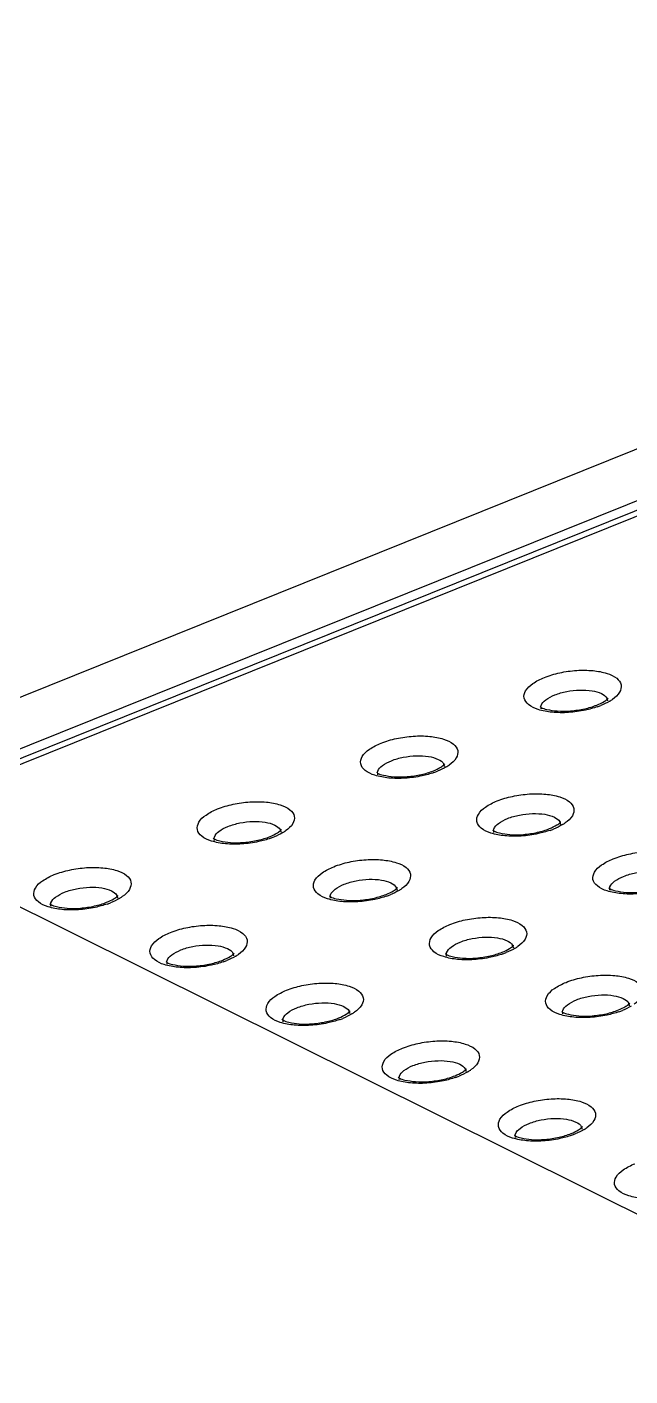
# Model space of a CAD drawing. Header units: millimetres. Extents: x 2099 to 2627, y -288 to 79.
# Drawn here: x 2202.3 to 2222.16, y -172.14 to -127.69 of the extents above; entities that cross this region are included whole.
import ezdxf

# ---------------------------------------------------------------- set-up
doc = ezdxf.new("R2010")
doc.units = ezdxf.units.MM
doc.layers.add('06___PRT_ALL_SURFS', color=7, linetype='Continuous')

msp = doc.modelspace()

# ---------------------------------------------------------------- linework, layer by layer
at = {"color": 7, "linetype": 'Continuous'}
msp.add_line((2256.919, -127.686), (2192.947, -153.447), dxfattribs=at)
for centre, radius, start, end in [((2219.481, -150.121), 0.264, 175.465, 187.7206), ((2220.165, -147.488), 2.754, 289.3773, 291.9184), ((2221.196, -149.899), 0.222, 18.2827, 23.0483), ((2220.594, -148.411), 1.735, 300.9722, 304.525), ((2215.817, -152.065), 0.222, 18.2827, 23.0483), ((2215.214, -150.577), 1.735, 300.9722, 304.525), ((2214.102, -152.288), 0.264, 175.465, 187.7206), ((2214.786, -149.654), 2.754, 289.3773, 291.9184), ((2210.437, -154.232), 0.222, 18.2827, 23.0483), ((2209.835, -152.744), 1.735, 300.9722, 304.525), ((2217.925, -154.192), 0.264, 175.465, 187.7206), ((2218.61, -151.559), 2.754, 289.3773, 291.9184), ((2219.64, -153.97), 0.222, 18.2827, 23.0483), ((2219.038, -152.482), 1.735, 300.9722, 304.525), ((2208.722, -154.454), 0.264, 175.465, 187.7206), ((2209.407, -151.82), 2.754, 289.3773, 291.9184), ((2205.058, -156.398), 0.222, 18.2827, 23.0483), ((2204.456, -154.91), 1.735, 300.9722, 304.525), ((2212.546, -156.358), 0.264, 175.465, 187.7206), ((2213.23, -153.725), 2.754, 289.3773, 291.9184), ((2214.261, -156.136), 0.222, 18.2827, 23.0483), ((2213.659, -154.648), 1.735, 300.9722, 304.525), ((2221.748, -156.097), 0.264, 175.465, 187.7206), ((2203.343, -156.62), 0.264, 175.465, 187.7206), ((2204.027, -153.986), 2.754, 289.3773, 291.9184), ((2208.882, -158.302), 0.222, 18.2827, 23.0483), ((2217.054, -155.629), 2.754, 289.3773, 291.9184), ((2218.084, -158.041), 0.222, 18.2827, 23.0483), ((2217.482, -156.553), 1.735, 300.9722, 304.525), ((2207.166, -158.525), 0.264, 175.465, 187.7206), ((2207.851, -155.891), 2.754, 289.3773, 291.9184), ((2208.279, -156.814), 1.735, 300.9722, 304.525), ((2216.369, -158.263), 0.264, 175.465, 187.7206), ((2221.908, -159.946), 0.222, 18.2827, 23.0483), ((2210.99, -160.429), 0.264, 175.465, 187.7206), ((2211.674, -157.796), 2.754, 289.3773, 291.9184), ((2212.705, -160.207), 0.222, 18.2827, 23.0483), ((2212.103, -158.719), 1.735, 300.9722, 304.525), ((2220.193, -160.168), 0.264, 175.465, 187.7206), ((2220.877, -157.534), 2.754, 289.3773, 291.9184), ((2216.529, -162.112), 0.222, 18.2827, 23.0483), ((2215.926, -160.624), 1.735, 300.9722, 304.525), ((2214.813, -162.334), 0.264, 175.465, 187.7206), ((2215.498, -159.7), 2.754, 289.3773, 291.9184), ((2220.352, -164.017), 0.222, 18.2827, 23.0483), ((2219.75, -162.529), 1.735, 300.9722, 304.525), ((2218.637, -164.239), 0.264, 175.465, 187.7206), ((2219.321, -161.605), 2.754, 289.3773, 291.9184)]:
    msp.add_arc(centre, radius, start, end, dxfattribs=at)
for points, start_tangent, end_tangent in [([(2219.337, -149.118), (2219.843, -148.965), (2220.4, -148.888), (2220.94, -148.895), (2221.398, -148.985), (2221.718, -149.147), (2221.862, -149.362), (2221.813, -149.602), (2221.577, -149.84)], (0.927618, 0.373531), (-0.823672, -0.567066)), ([(2219.59, -150.266), (2219.132, -150.176), (2218.813, -150.014), (2218.669, -149.799), (2218.718, -149.559), (2218.954, -149.321), (2219.337, -149.118)], (-0.995126, 0.098613), (0.927618, 0.373531)), ([(2219.382, -149.859), (2219.678, -149.696)], (0.798858, 0.601519), (0.927618, 0.373531)), ([(2219.678, -149.696), (2220.071, -149.581), (2220.503, -149.533), (2220.906, -149.558), (2221.219, -149.652), (2221.396, -149.802), (2221.401, -149.812)], (0.927618, 0.373531), (0.391937, -0.919992)), ([(2219.184, -150.075), (2219.224, -150.102), (2219.414, -150.172), (2219.756, -150.224)], (0.910348, -0.413844), (0.995277, -0.097074)), ([(2219.218, -150.101), (2219.228, -150.046), (2219.382, -149.859)], (0.079018, 0.996873), (0.798858, 0.601519)), ([(2220.688, -150.196), (2220.131, -150.273), (2219.59, -150.266)], (-0.977407, -0.211367), (-0.995126, 0.098613)), ([(2219.756, -150.224), (2220.201, -150.221), (2220.665, -150.151)], (0.995277, -0.097074), (0.975849, 0.218447)), ([(2220.665, -150.151), (2221.062, -150.029)], (0.975849, 0.218447), (0.927618, 0.373531)), ([(2221.079, -150.086), (2220.688, -150.196)], (-0.943267, -0.332036), (-0.977407, -0.211367)), ([(2221.062, -150.029), (2221.304, -149.908), (2221.419, -149.819)], (0.927618, 0.373531), (0.660031, 0.751238)), ([(2221.486, -149.899), (2221.193, -150.043)], (-0.857223, -0.514945), (-0.927618, -0.373531)), ([(2221.407, -149.83), (2221.419, -149.888)], (0.314131, -0.94938), (0.078141, -0.996942)), ([(2221.419, -149.819), (2221.435, -149.802)], (0.660031, 0.751238), (0.813756, 0.581206)), ([(2213.958, -151.284), (2214.463, -151.132), (2215.02, -151.054), (2215.561, -151.061), (2216.019, -151.151), (2216.339, -151.313), (2216.482, -151.528), (2216.433, -151.768), (2216.198, -152.007)], (0.927618, 0.373531), (-0.823672, -0.567066)), ([(2214.211, -152.432), (2213.753, -152.342), (2213.433, -152.18), (2213.29, -151.965), (2213.339, -151.725), (2213.574, -151.487), (2213.958, -151.284)], (-0.995126, 0.098613), (0.927618, 0.373531)), ([(2214.002, -152.025), (2214.299, -151.862)], (0.798858, 0.601519), (0.927618, 0.373531)), ([(2214.299, -151.862), (2214.692, -151.748), (2215.123, -151.699), (2215.526, -151.724), (2215.84, -151.818), (2216.017, -151.968), (2216.021, -151.978)], (0.927618, 0.373531), (0.391937, -0.919992)), ([(2215.682, -152.196), (2215.925, -152.075), (2216.04, -151.985)], (0.927618, 0.373531), (0.660031, 0.751238)), ([(2216.028, -151.996), (2216.04, -152.054)], (0.314131, -0.94938), (0.078141, -0.996942)), ([(2216.04, -151.985), (2216.056, -151.968)], (0.660031, 0.751238), (0.813756, 0.581206)), ([(2213.805, -152.241), (2213.845, -152.269), (2214.035, -152.338), (2214.377, -152.39)], (0.910348, -0.413844), (0.995277, -0.097074)), ([(2213.839, -152.267), (2213.849, -152.212), (2214.002, -152.025)], (0.079018, 0.996873), (0.798858, 0.601519)), ([(2215.309, -152.362), (2214.751, -152.439), (2214.211, -152.432)], (-0.977407, -0.211367), (-0.995126, 0.098613)), ([(2214.377, -152.39), (2214.822, -152.387), (2215.286, -152.317)], (0.995277, -0.097074), (0.975849, 0.218447)), ([(2215.286, -152.317), (2215.682, -152.196)], (0.975849, 0.218447), (0.927618, 0.373531)), ([(2215.7, -152.252), (2215.309, -152.362)], (-0.943267, -0.332036), (-0.977407, -0.211367)), ([(2216.107, -152.065), (2215.814, -152.209)], (-0.857223, -0.514945), (-0.927618, -0.373531)), ([(2208.578, -153.45), (2209.084, -153.298), (2209.641, -153.22), (2210.182, -153.227), (2210.639, -153.317), (2210.959, -153.479), (2211.103, -153.694), (2211.054, -153.934), (2210.818, -154.173)], (0.927618, 0.373531), (-0.823672, -0.567066)), ([(2218.034, -154.337), (2217.577, -154.247), (2217.257, -154.085), (2217.113, -153.87), (2217.162, -153.63), (2217.398, -153.391), (2217.781, -153.189)], (-0.995126, 0.098613), (0.927618, 0.373531)), ([(2217.781, -153.189), (2218.287, -153.036), (2218.844, -152.959), (2219.384, -152.965), (2219.842, -153.056), (2220.162, -153.218), (2220.306, -153.433), (2220.257, -153.673), (2220.021, -153.911)], (0.927618, 0.373531), (-0.823672, -0.567066)), ([(2208.832, -154.599), (2208.374, -154.508), (2208.054, -154.346), (2207.91, -154.131), (2207.959, -153.891), (2208.195, -153.653), (2208.578, -153.45)], (-0.995126, 0.098613), (0.927618, 0.373531)), ([(2217.826, -153.93), (2218.122, -153.767)], (0.798858, 0.601519), (0.927618, 0.373531)), ([(2218.122, -153.767), (2218.516, -153.652), (2218.947, -153.604), (2219.35, -153.629), (2219.664, -153.723), (2219.84, -153.873), (2219.845, -153.883)], (0.927618, 0.373531), (0.391937, -0.919992)), ([(2208.459, -154.433), (2208.47, -154.378), (2208.623, -154.191)], (0.079018, 0.996873), (0.798858, 0.601519)), ([(2208.623, -154.191), (2208.919, -154.028)], (0.798858, 0.601519), (0.927618, 0.373531)), ([(2208.919, -154.028), (2209.313, -153.914), (2209.744, -153.865), (2210.147, -153.89), (2210.461, -153.985), (2210.637, -154.134), (2210.642, -154.144)], (0.927618, 0.373531), (0.391937, -0.919992)), ([(2210.303, -154.362), (2210.546, -154.241), (2210.661, -154.151)], (0.927618, 0.373531), (0.660031, 0.751238)), ([(2210.728, -154.231), (2210.435, -154.375)], (-0.857223, -0.514945), (-0.927618, -0.373531)), ([(2210.649, -154.162), (2210.66, -154.22)], (0.314131, -0.94938), (0.078141, -0.996942)), ([(2210.661, -154.151), (2210.676, -154.134)], (0.660031, 0.751238), (0.813756, 0.581206)), ([(2217.628, -154.146), (2217.668, -154.173), (2217.858, -154.243), (2218.201, -154.295)], (0.910348, -0.413844), (0.995277, -0.097074)), ([(2217.662, -154.172), (2217.672, -154.117), (2217.826, -153.93)], (0.079018, 0.996873), (0.798858, 0.601519)), ([(2218.201, -154.295), (2218.645, -154.292), (2219.109, -154.222)], (0.995277, -0.097074), (0.975849, 0.218447)), ([(2219.109, -154.222), (2219.506, -154.1)], (0.975849, 0.218447), (0.927618, 0.373531)), ([(2219.523, -154.157), (2219.132, -154.266)], (-0.943267, -0.332036), (-0.977407, -0.211367)), ([(2219.506, -154.1), (2219.749, -153.979), (2219.863, -153.89)], (0.927618, 0.373531), (0.660031, 0.751238)), ([(2219.931, -153.969), (2219.638, -154.114)], (-0.857223, -0.514945), (-0.927618, -0.373531)), ([(2219.851, -153.9), (2219.863, -153.959)], (0.314131, -0.94938), (0.078141, -0.996942)), ([(2219.863, -153.89), (2219.879, -153.873)], (0.660031, 0.751238), (0.813756, 0.581206)), ([(2208.426, -154.408), (2208.465, -154.435), (2208.655, -154.504), (2208.998, -154.557)], (0.910348, -0.413844), (0.995277, -0.097074)), ([(2209.929, -154.528), (2209.372, -154.605), (2208.832, -154.599)], (-0.977407, -0.211367), (-0.995126, 0.098613)), ([(2208.998, -154.557), (2209.443, -154.553), (2209.907, -154.483)], (0.995277, -0.097074), (0.975849, 0.218447)), ([(2209.907, -154.483), (2210.303, -154.362)], (0.975849, 0.218447), (0.927618, 0.373531)), ([(2210.321, -154.418), (2209.929, -154.528)], (-0.943267, -0.332036), (-0.977407, -0.211367)), ([(2219.132, -154.266), (2218.575, -154.344), (2218.034, -154.337)], (-0.977407, -0.211367), (-0.995126, 0.098613)), ([(2212.402, -155.355), (2212.907, -155.202), (2213.465, -155.125), (2214.005, -155.132), (2214.463, -155.222), (2214.783, -155.384), (2214.926, -155.599), (2214.877, -155.839), (2214.642, -156.077)], (0.927618, 0.373531), (-0.823672, -0.567066)), ([(2221.858, -156.242), (2221.4, -156.152), (2221.08, -155.989), (2220.937, -155.775), (2220.986, -155.534), (2221.221, -155.296), (2221.605, -155.094)], (-0.995126, 0.098613), (0.927618, 0.373531)), ([(2221.605, -155.094), (2222.11, -154.941), (2222.667, -154.863), (2223.208, -154.87), (2223.666, -154.96), (2223.986, -155.123), (2224.129, -155.337), (2224.08, -155.578), (2223.844, -155.816)], (0.927618, 0.373531), (-0.823672, -0.567066)), ([(2203.199, -155.616), (2203.705, -155.464), (2204.262, -155.386), (2204.802, -155.393), (2205.26, -155.483), (2205.58, -155.646), (2205.724, -155.86), (2205.675, -156.101), (2205.439, -156.339)], (0.927618, 0.373531), (-0.823672, -0.567066)), ([(2212.655, -156.503), (2212.197, -156.413), (2211.877, -156.251), (2211.734, -156.036), (2211.783, -155.796), (2212.019, -155.558), (2212.402, -155.355)], (-0.995126, 0.098613), (0.927618, 0.373531)), ([(2221.945, -155.672), (2222.339, -155.557), (2222.77, -155.509), (2223.173, -155.533), (2223.487, -155.628), (2223.664, -155.778), (2223.668, -155.788)], (0.927618, 0.373531), (0.391937, -0.919992)), ([(2203.452, -156.765), (2202.994, -156.675), (2202.675, -156.512), (2202.531, -156.298), (2202.58, -156.057), (2202.816, -155.819), (2203.199, -155.616)], (-0.995126, 0.098613), (0.927618, 0.373531)), ([(2212.447, -156.096), (2212.743, -155.933)], (0.798858, 0.601519), (0.927618, 0.373531)), ([(2212.743, -155.933), (2213.136, -155.818), (2213.567, -155.77), (2213.971, -155.795), (2214.284, -155.889), (2214.461, -156.039), (2214.466, -156.049)], (0.927618, 0.373531), (0.391937, -0.919992)), ([(2221.485, -156.076), (2221.496, -156.022), (2221.649, -155.835)], (0.079018, 0.996873), (0.798858, 0.601519)), ([(2221.649, -155.835), (2221.945, -155.672)], (0.798858, 0.601519), (0.927618, 0.373531)), ([(2203.08, -156.599), (2203.09, -156.544), (2203.244, -156.358)], (0.079018, 0.996873), (0.798858, 0.601519)), ([(2203.244, -156.358), (2203.54, -156.194)], (0.798858, 0.601519), (0.927618, 0.373531)), ([(2203.54, -156.194), (2203.934, -156.08), (2204.365, -156.031), (2204.768, -156.056), (2205.082, -156.151), (2205.258, -156.3), (2205.263, -156.311)], (0.927618, 0.373531), (0.391937, -0.919992)), ([(2204.924, -156.528), (2205.166, -156.407), (2205.281, -156.318)], (0.927618, 0.373531), (0.660031, 0.751238)), ([(2205.348, -156.397), (2205.056, -156.541)], (-0.857223, -0.514945), (-0.927618, -0.373531)), ([(2205.269, -156.328), (2205.281, -156.386)], (0.314131, -0.94938), (0.078141, -0.996942)), ([(2205.281, -156.318), (2205.297, -156.301)], (0.660031, 0.751238), (0.813756, 0.581206)), ([(2212.249, -156.312), (2212.289, -156.339), (2212.479, -156.409), (2212.821, -156.461)], (0.910348, -0.413844), (0.995277, -0.097074)), ([(2212.283, -156.338), (2212.293, -156.283), (2212.447, -156.096)], (0.079018, 0.996873), (0.798858, 0.601519)), ([(2213.753, -156.433), (2213.196, -156.51), (2212.655, -156.503)], (-0.977407, -0.211367), (-0.995126, 0.098613)), ([(2212.821, -156.461), (2213.266, -156.458), (2213.73, -156.388)], (0.995277, -0.097074), (0.975849, 0.218447)), ([(2213.73, -156.388), (2214.127, -156.266)], (0.975849, 0.218447), (0.927618, 0.373531)), ([(2214.144, -156.323), (2213.753, -156.433)], (-0.943267, -0.332036), (-0.977407, -0.211367)), ([(2214.127, -156.266), (2214.369, -156.145), (2214.484, -156.056)], (0.927618, 0.373531), (0.660031, 0.751238)), ([(2214.551, -156.136), (2214.258, -156.28)], (-0.857223, -0.514945), (-0.927618, -0.373531)), ([(2214.472, -156.067), (2214.484, -156.125)], (0.314131, -0.94938), (0.078141, -0.996942)), ([(2214.484, -156.056), (2214.5, -156.039)], (0.660031, 0.751238), (0.813756, 0.581206)), ([(2221.452, -156.051), (2221.492, -156.078), (2221.681, -156.147), (2222.024, -156.2)], (0.910348, -0.413844), (0.995277, -0.097074)), ([(2222.956, -156.171), (2222.398, -156.249), (2221.858, -156.242)], (-0.977407, -0.211367), (-0.995126, 0.098613)), ([(2222.024, -156.2), (2222.469, -156.197), (2222.933, -156.127)], (0.995277, -0.097074), (0.975849, 0.218447)), ([(2203.046, -156.574), (2203.086, -156.601), (2203.276, -156.67), (2203.619, -156.723)], (0.910348, -0.413844), (0.995277, -0.097074)), ([(2204.55, -156.694), (2203.993, -156.772), (2203.452, -156.765)], (-0.977407, -0.211367), (-0.995126, 0.098613)), ([(2203.619, -156.723), (2204.063, -156.72), (2204.527, -156.649)], (0.995277, -0.097074), (0.975849, 0.218447)), ([(2204.527, -156.649), (2204.924, -156.528)], (0.975849, 0.218447), (0.927618, 0.373531)), ([(2204.941, -156.584), (2204.55, -156.694)], (-0.943267, -0.332036), (-0.977407, -0.211367)), ([(2207.023, -157.521), (2207.528, -157.369), (2208.085, -157.291), (2208.626, -157.298), (2209.084, -157.388), (2209.403, -157.55), (2209.547, -157.765), (2209.498, -158.005), (2209.262, -158.244)], (0.927618, 0.373531), (-0.823672, -0.567066)), ([(2216.479, -158.408), (2216.021, -158.318), (2215.701, -158.156), (2215.557, -157.941), (2215.606, -157.701), (2215.842, -157.462), (2216.225, -157.26)], (-0.995126, 0.098613), (0.927618, 0.373531)), ([(2216.225, -157.26), (2216.731, -157.107), (2217.288, -157.03), (2217.828, -157.036), (2218.286, -157.127), (2218.606, -157.289), (2218.75, -157.504), (2218.701, -157.744), (2218.465, -157.982)], (0.927618, 0.373531), (-0.823672, -0.567066)), ([(2207.276, -158.669), (2206.818, -158.579), (2206.498, -158.417), (2206.354, -158.202), (2206.403, -157.962), (2206.639, -157.724), (2207.023, -157.521)], (-0.995126, 0.098613), (0.927618, 0.373531)), ([(2216.566, -157.838), (2216.96, -157.723), (2217.391, -157.675), (2217.794, -157.7), (2218.108, -157.794), (2218.284, -157.944), (2218.289, -157.954)], (0.927618, 0.373531), (0.391937, -0.919992)), ([(2207.067, -158.262), (2207.363, -158.099)], (0.798858, 0.601519), (0.927618, 0.373531)), ([(2207.363, -158.099), (2207.757, -157.985), (2208.188, -157.936), (2208.591, -157.961), (2208.905, -158.055), (2209.082, -158.205), (2209.086, -158.215)], (0.927618, 0.373531), (0.391937, -0.919992)), ([(2208.747, -158.433), (2208.99, -158.312), (2209.105, -158.222)], (0.927618, 0.373531), (0.660031, 0.751238)), ([(2209.093, -158.233), (2209.104, -158.291)], (0.314131, -0.94938), (0.078141, -0.996942)), ([(2209.105, -158.222), (2209.121, -158.205)], (0.660031, 0.751238), (0.813756, 0.581206)), ([(2216.073, -158.217), (2216.112, -158.244), (2216.302, -158.314), (2216.645, -158.366)], (0.910348, -0.413844), (0.995277, -0.097074)), ([(2216.106, -158.242), (2216.117, -158.188), (2216.27, -158.001)], (0.079018, 0.996873), (0.798858, 0.601519)), ([(2216.27, -158.001), (2216.566, -157.838)], (0.798858, 0.601519), (0.927618, 0.373531)), ([(2217.553, -158.293), (2217.95, -158.171)], (0.975849, 0.218447), (0.927618, 0.373531)), ([(2217.968, -158.228), (2217.576, -158.337)], (-0.943267, -0.332036), (-0.977407, -0.211367)), ([(2217.95, -158.171), (2218.193, -158.05), (2218.308, -157.961)], (0.927618, 0.373531), (0.660031, 0.751238)), ([(2218.375, -158.04), (2218.082, -158.185)], (-0.857223, -0.514945), (-0.927618, -0.373531)), ([(2218.296, -157.971), (2218.307, -158.03)], (0.314131, -0.94938), (0.078141, -0.996942)), ([(2218.308, -157.961), (2218.323, -157.944)], (0.660031, 0.751238), (0.813756, 0.581206)), ([(2206.87, -158.478), (2206.91, -158.506), (2207.099, -158.575), (2207.442, -158.627)], (0.910348, -0.413844), (0.995277, -0.097074)), ([(2206.903, -158.504), (2206.914, -158.449), (2207.067, -158.262)], (0.079018, 0.996873), (0.798858, 0.601519)), ([(2208.373, -158.599), (2207.816, -158.676), (2207.276, -158.669)], (-0.977407, -0.211367), (-0.995126, 0.098613)), ([(2207.442, -158.627), (2207.887, -158.624), (2208.351, -158.554)], (0.995277, -0.097074), (0.975849, 0.218447)), ([(2208.351, -158.554), (2208.747, -158.433)], (0.975849, 0.218447), (0.927618, 0.373531)), ([(2208.765, -158.489), (2208.373, -158.599)], (-0.943267, -0.332036), (-0.977407, -0.211367)), ([(2209.172, -158.302), (2208.879, -158.446)], (-0.857223, -0.514945), (-0.927618, -0.373531)), ([(2217.576, -158.337), (2217.019, -158.415), (2216.479, -158.408)], (-0.977407, -0.211367), (-0.995126, 0.098613)), ([(2216.645, -158.366), (2217.089, -158.363), (2217.553, -158.293)], (0.995277, -0.097074), (0.975849, 0.218447)), ([(2220.049, -159.165), (2220.554, -159.012), (2221.112, -158.934), (2221.652, -158.941), (2222.11, -159.031), (2222.43, -159.194), (2222.573, -159.408), (2222.524, -159.649), (2222.289, -159.887)], (0.927618, 0.373531), (-0.823672, -0.567066)), ([(2211.099, -160.574), (2210.641, -160.484), (2210.322, -160.322), (2210.178, -160.107), (2210.227, -159.867), (2210.463, -159.628), (2210.846, -159.426)], (-0.995126, 0.098613), (0.927618, 0.373531)), ([(2210.846, -159.426), (2211.352, -159.273), (2211.909, -159.196), (2212.449, -159.202), (2212.907, -159.293), (2213.227, -159.455), (2213.371, -159.67), (2213.322, -159.91), (2213.086, -160.148)], (0.927618, 0.373531), (-0.823672, -0.567066)), ([(2220.302, -160.313), (2219.844, -160.223), (2219.524, -160.06), (2219.381, -159.846), (2219.43, -159.605), (2219.665, -159.367), (2220.049, -159.165)], (-0.995126, 0.098613), (0.927618, 0.373531)), ([(2210.891, -160.167), (2211.187, -160.004)], (0.798858, 0.601519), (0.927618, 0.373531)), ([(2211.187, -160.004), (2211.58, -159.889), (2212.012, -159.841), (2212.415, -159.866), (2212.728, -159.96), (2212.905, -160.11), (2212.91, -160.12)], (0.927618, 0.373531), (0.391937, -0.919992)), ([(2219.93, -160.147), (2219.94, -160.093), (2220.093, -159.906)], (0.079018, 0.996873), (0.798858, 0.601519)), ([(2220.093, -159.906), (2220.39, -159.743)], (0.798858, 0.601519), (0.927618, 0.373531)), ([(2220.39, -159.743), (2220.783, -159.628), (2221.214, -159.579), (2221.618, -159.604), (2221.931, -159.699), (2222.108, -159.848), (2222.112, -159.859)], (0.927618, 0.373531), (0.391937, -0.919992)), ([(2221.774, -160.076), (2222.016, -159.955), (2222.131, -159.866)], (0.927618, 0.373531), (0.660031, 0.751238)), ([(2222.198, -159.945), (2221.905, -160.089)], (-0.857223, -0.514945), (-0.927618, -0.373531)), ([(2222.119, -159.876), (2222.131, -159.935)], (0.314131, -0.94938), (0.078141, -0.996942)), ([(2222.131, -159.866), (2222.147, -159.849)], (0.660031, 0.751238), (0.813756, 0.581206)), ([(2210.693, -160.383), (2210.733, -160.41), (2210.923, -160.48), (2211.266, -160.532)], (0.910348, -0.413844), (0.995277, -0.097074)), ([(2210.727, -160.409), (2210.737, -160.354), (2210.891, -160.167)], (0.079018, 0.996873), (0.798858, 0.601519)), ([(2211.266, -160.532), (2211.71, -160.529), (2212.174, -160.459)], (0.995277, -0.097074), (0.975849, 0.218447)), ([(2212.174, -160.459), (2212.571, -160.337)], (0.975849, 0.218447), (0.927618, 0.373531)), ([(2212.588, -160.394), (2212.197, -160.503)], (-0.943267, -0.332036), (-0.977407, -0.211367)), ([(2212.571, -160.337), (2212.813, -160.216), (2212.928, -160.127)], (0.927618, 0.373531), (0.660031, 0.751238)), ([(2212.995, -160.206), (2212.703, -160.351)], (-0.857223, -0.514945), (-0.927618, -0.373531)), ([(2212.916, -160.137), (2212.928, -160.196)], (0.314131, -0.94938), (0.078141, -0.996942)), ([(2212.928, -160.127), (2212.944, -160.11)], (0.660031, 0.751238), (0.813756, 0.581206)), ([(2219.896, -160.122), (2219.936, -160.149), (2220.126, -160.218), (2220.468, -160.271)], (0.910348, -0.413844), (0.995277, -0.097074)), ([(2221.4, -160.242), (2220.842, -160.32), (2220.302, -160.313)], (-0.977407, -0.211367), (-0.995126, 0.098613)), ([(2220.468, -160.271), (2220.913, -160.268), (2221.377, -160.198)], (0.995277, -0.097074), (0.975849, 0.218447)), ([(2221.377, -160.198), (2221.774, -160.076)], (0.975849, 0.218447), (0.927618, 0.373531)), ([(2221.791, -160.132), (2221.4, -160.242)], (-0.943267, -0.332036), (-0.977407, -0.211367)), ([(2212.197, -160.503), (2211.64, -160.581), (2211.099, -160.574)], (-0.977407, -0.211367), (-0.995126, 0.098613)), ([(2214.923, -162.479), (2214.465, -162.389), (2214.145, -162.226), (2214.001, -162.012), (2214.05, -161.771), (2214.286, -161.533), (2214.669, -161.331)], (-0.995126, 0.098613), (0.927618, 0.373531)), ([(2214.669, -161.331), (2215.175, -161.178), (2215.732, -161.1), (2216.273, -161.107), (2216.731, -161.197), (2217.05, -161.36), (2217.194, -161.574), (2217.145, -161.815), (2216.909, -162.053)], (0.927618, 0.373531), (-0.823672, -0.567066)), ([(2215.01, -161.909), (2215.404, -161.794), (2215.835, -161.746), (2216.238, -161.77), (2216.552, -161.865), (2216.728, -162.015), (2216.733, -162.025)], (0.927618, 0.373531), (0.391937, -0.919992)), ([(2214.55, -162.313), (2214.561, -162.259), (2214.714, -162.072)], (0.079018, 0.996873), (0.798858, 0.601519)), ([(2214.714, -162.072), (2215.01, -161.909)], (0.798858, 0.601519), (0.927618, 0.373531)), ([(2216.394, -162.242), (2216.637, -162.121), (2216.752, -162.032)], (0.927618, 0.373531), (0.660031, 0.751238)), ([(2216.819, -162.111), (2216.526, -162.256)], (-0.857223, -0.514945), (-0.927618, -0.373531)), ([(2216.74, -162.042), (2216.751, -162.101)], (0.314131, -0.94938), (0.078141, -0.996942)), ([(2216.752, -162.032), (2216.768, -162.015)], (0.660031, 0.751238), (0.813756, 0.581206)), ([(2214.517, -162.288), (2214.557, -162.315), (2214.746, -162.384), (2215.089, -162.437)], (0.910348, -0.413844), (0.995277, -0.097074)), ([(2216.02, -162.408), (2215.463, -162.486), (2214.923, -162.479)], (-0.977407, -0.211367), (-0.995126, 0.098613)), ([(2215.089, -162.437), (2215.534, -162.434), (2215.998, -162.364)], (0.995277, -0.097074), (0.975849, 0.218447)), ([(2215.998, -162.364), (2216.394, -162.242)], (0.975849, 0.218447), (0.927618, 0.373531)), ([(2216.412, -162.299), (2216.02, -162.408)], (-0.943267, -0.332036), (-0.977407, -0.211367)), ([(2218.493, -163.235), (2218.998, -163.083), (2219.556, -163.005), (2220.096, -163.012), (2220.554, -163.102), (2220.874, -163.265), (2221.018, -163.479), (2220.969, -163.72), (2220.733, -163.958)], (0.927618, 0.373531), (-0.823672, -0.567066)), ([(2218.746, -164.384), (2218.288, -164.294), (2217.968, -164.131), (2217.825, -163.917), (2217.874, -163.676), (2218.11, -163.438), (2218.493, -163.235)], (-0.995126, 0.098613), (0.927618, 0.373531)), ([(2218.374, -164.218), (2218.384, -164.163), (2218.538, -163.977)], (0.079018, 0.996873), (0.798858, 0.601519)), ([(2218.538, -163.977), (2218.834, -163.813)], (0.798858, 0.601519), (0.927618, 0.373531)), ([(2218.834, -163.813), (2219.227, -163.699), (2219.659, -163.65), (2220.062, -163.675), (2220.375, -163.77), (2220.552, -163.919), (2220.557, -163.93)], (0.927618, 0.373531), (0.391937, -0.919992)), ([(2220.218, -164.147), (2220.46, -164.026), (2220.575, -163.937)], (0.927618, 0.373531), (0.660031, 0.751238)), ([(2220.642, -164.016), (2220.349, -164.16)], (-0.857223, -0.514945), (-0.927618, -0.373531)), ([(2220.563, -163.947), (2220.575, -164.005)], (0.314131, -0.94938), (0.078141, -0.996942)), ([(2220.575, -163.937), (2220.591, -163.92)], (0.660031, 0.751238), (0.813756, 0.581206)), ([(2218.34, -164.193), (2218.38, -164.22), (2218.57, -164.289), (2218.912, -164.342)], (0.910348, -0.413844), (0.995277, -0.097074)), ([(2219.844, -164.313), (2219.287, -164.391), (2218.746, -164.384)], (-0.977407, -0.211367), (-0.995126, 0.098613)), ([(2218.912, -164.342), (2219.357, -164.339), (2219.821, -164.268)], (0.995277, -0.097074), (0.975849, 0.218447)), ([(2219.821, -164.268), (2220.218, -164.147)], (0.975849, 0.218447), (0.927618, 0.373531)), ([(2220.235, -164.203), (2219.844, -164.313)], (-0.943267, -0.332036), (-0.977407, -0.211367)), ([(2222.57, -166.288), (2222.112, -166.198), (2221.792, -166.036), (2221.648, -165.821), (2221.697, -165.581), (2221.933, -165.343), (2222.316, -165.14)], (-0.995126, 0.098613), (0.927618, 0.373531))]:
    msp.add_spline(points, degree=3, dxfattribs=dict(at, start_tangent=start_tangent, end_tangent=end_tangent))
at = {"layer": '06___PRT_ALL_SURFS', "color": 7, "linetype": 'Continuous'}
for p, q in [((2196.269, -153.804), (2260.241, -128.044)), ((2260.904, -128.105), (2196.357, -154.096)), ((2196.842, -154.084), (2260.815, -128.324)), ((2261.334, -186.213), (2196.842, -154.084))]:
    msp.add_line(p, q, dxfattribs=at)

doc.saveas('drawing.dxf')
